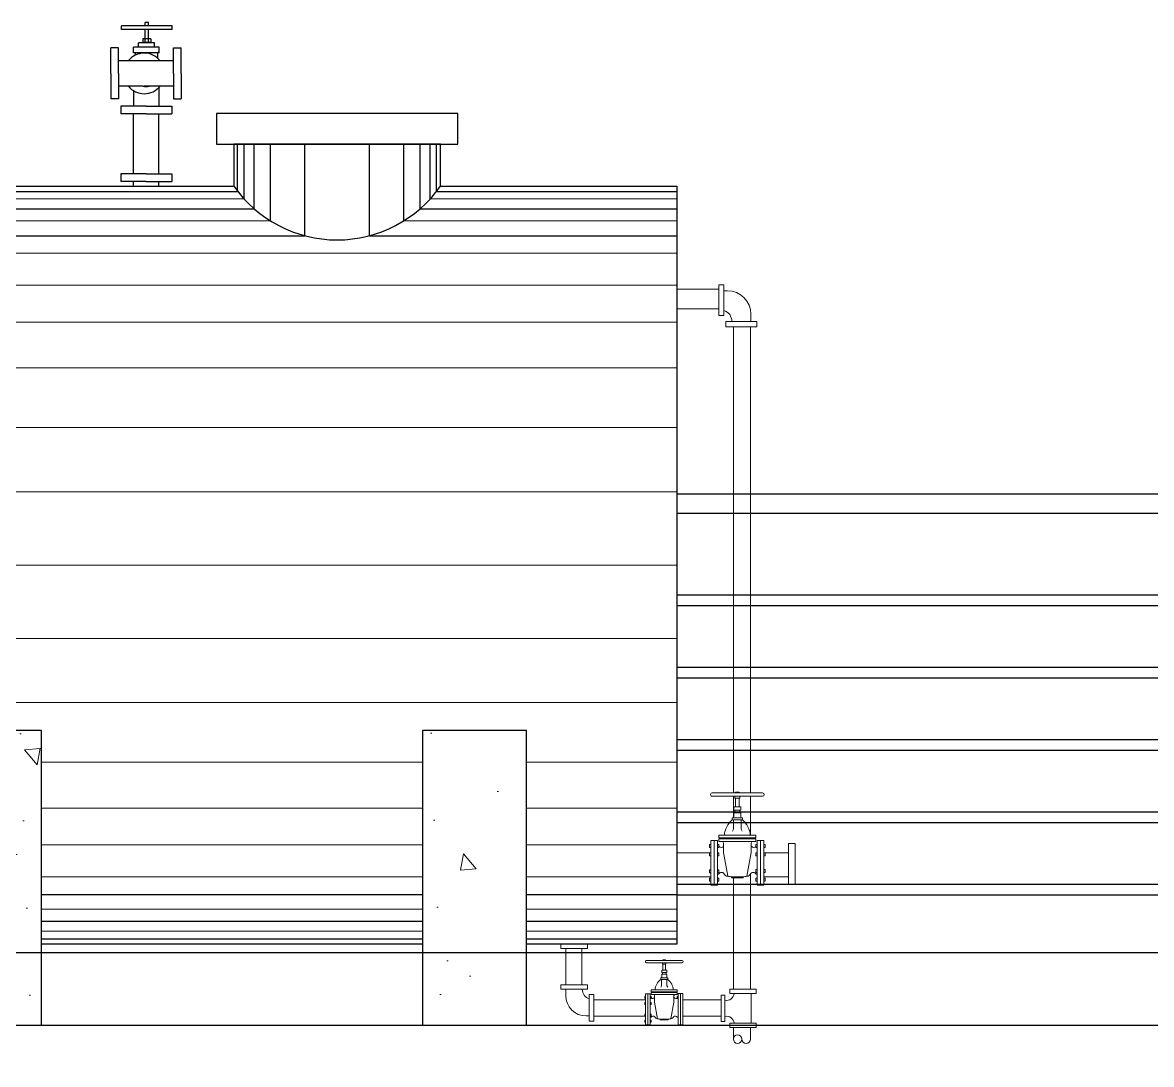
# Model space of a CAD drawing. Header units: millimetres. Extents: x 2148 to 2681, y 758 to 986.
# Drawn here: x 2440.599 to 2442.937, y 877.791 to 879.95 of the extents above; entities that cross this region are included whole.
import ezdxf

# ---------------------------------------------------------------- set-up
doc = ezdxf.new("R2010")
doc.units = ezdxf.units.MM
doc.layers.add('A-Stairs', color=1, linetype='Continuous')
doc.layers.add('ELAYOUT', color=4, linetype='Continuous')

msp = doc.modelspace()

# ---------------------------------------------------------------- hatches: boundary and pattern name
at = {"lineweight": 0}
h = msp.add_hatch(dxfattribs=at)
h.set_pattern_fill('AR-CONC', color=8, scale=0.054235, angle=180, style=0)
h.set_pattern_definition([(310, (2433.8744, 895.9157), (0.3890046, 0.0340335), [0.040676, -0.447437]), (5, (2433.8744, 895.9157), (-0.0752515, -0.40795), [0.032541, -0.35795]), (259.5486, (2433.90683, 895.91854), (0.3137534, -0.373916), [0.034569, -0.380263]), (313.8158, (2433.8744, 895.80723), (0.578816, 0.089769), [0.061014, -0.671156]), (263.3644, (2433.92265, 895.8147), (0.506912, -0.528311), [0.051854, -0.570394]), (8.8158, (2433.8744, 895.8072), (0.506912, -0.528311), [0.048811, -0.536924]), (339, (2433.92865, 895.83435), (0.3237313, 0.2183595), [0.040676, -0.447437]), (34, (2433.92865, 895.83435), (0.1319616, -0.393284), [0.032541, -0.35795]), (288.5486, (2433.95562, 895.85254), (0.455693, -0.174924), [0.034569, -0.380263]), (322.5, (2433.87441, 895.9157), (0.0065949, -0.1805443), [0, -0.353611, 0, -0.3633731, 0, -0.3593055]), (352.5, (2433.87441, 895.9157), (0.1426752, -0.2139084), [0, -0.207177, 0, -0.3454757, 0, -0.1369429]), (32.5, (2433.75347, 895.9157), (0.2895175, 0.0122326), [0, -0.135587, 0, -0.4230314, 0, -0.5613302]), (42.5, (2433.69923, 895.9157), (0.31629, -0.0542917), [0, -0.176263, 0, -0.2809363, 0, -0.3986258])])
h.paths.add_polyline_path([(2440.6372022, 877.7474821), (2440.4230426, 877.7474821), (2440.4230426, 878.5933452), (2440.6372022, 878.5933452)])
h = msp.add_hatch(dxfattribs=at)
h.set_pattern_fill('AR-CONC', color=8, scale=0.054235, style=0)
h.set_pattern_definition([(130, (2448.1901, 860.31532), (-0.3890046, -0.0340335), [0.040676, -0.447437]), (185, (2448.1901, 860.31532), (0.0752515, 0.40795), [0.032541, -0.35795]), (79.5486, (2448.15767, 860.3125), (-0.3137534, 0.373916), [0.034569, -0.380263]), (133.8158, (2448.1901, 860.4238), (-0.578816, -0.089769), [0.061014, -0.671156]), (83.3644, (2448.14185, 860.4163), (-0.506912, 0.528311), [0.051854, -0.570394]), (188.8158, (2448.1901, 860.4238), (-0.506912, 0.528311), [0.048811, -0.536924]), (159, (2448.13585, 860.39668), (-0.3237313, -0.2183595), [0.040676, -0.447437]), (214, (2448.13585, 860.39668), (-0.1319616, 0.393284), [0.032541, -0.35795]), (108.5486, (2448.10887, 860.37848), (-0.455693, 0.174924), [0.034569, -0.380263]), (142.5, (2448.19008, 860.31532), (-0.0065949, 0.1805443), [0, -0.353611, 0, -0.3633731, 0, -0.3593055]), (172.5, (2448.19008, 860.31532), (-0.1426752, 0.2139084), [0, -0.207177, 0, -0.3454757, 0, -0.1369429]), (212.5, (2448.31103, 860.31532), (-0.2895175, -0.0122326), [0, -0.135587, 0, -0.4230314, 0, -0.5613302]), (222.5, (2448.36526, 860.31532), (-0.31629, 0.0542917), [0, -0.176263, 0, -0.2809363, 0, -0.3986258])])
h.paths.add_polyline_path([(2441.4272946, 877.8724821), (2441.6414543, 877.8724821), (2441.6414543, 878.4835402), (2441.4272946, 878.4835402)])

# ---------------------------------------------------------------- linework, layer by layer
at = {"color": 8}
for p, q in [((2440.8032013, 879.9355772, 0.7407241), (2440.8032013, 879.9431188, 0.7407241)), ((2440.9087833, 879.9431188, 0.7407241), (2440.8032013, 879.9431188, 0.7407241)), ((2440.8597631, 879.9497695, 0.7407241), (2440.8522215, 879.9497695, 0.7407241)), ((2440.8522215, 879.9431188, 0.7407241), (2440.8522215, 879.9497695, 0.7407241)), ((2440.8597631, 879.9431188, 0.7407241), (2440.8597631, 879.9497695, 0.7407241)), ((2440.9087833, 879.9355772, 0.7407241), (2440.9087833, 879.9431188, 0.7407241)), ((2440.9087833, 879.9355772, 0.7407241), (2440.8032013, 879.9355772, 0.7407241)), ((2440.8522215, 879.9083948, 0.7407241), (2440.8522215, 879.9355772, 0.7407241)), ((2440.8597631, 879.9083948, 0.7407241), (2440.8597631, 879.9355772, 0.7407241)), ((2440.7975851, 879.8972043, -0.0000001), (2440.7817308, 879.8972024, -0.0000001)), ((2440.7817371, 879.8443577, -0.0000001), (2440.7817308, 879.8972024, -0.0000001)), ((2440.7975913, 879.8443577, -0.0000001), (2440.7975851, 879.8972043, -0.0000001)), ((2440.8286346, 879.8872488, -0.5562775), (2440.8286346, 879.8991088, -0.5562775)), ((2440.8818208, 879.8991088, -0.5562775), (2440.8286346, 879.8991088, -0.5562775)), ((2440.871594, 879.9075236, -0.5562775), (2440.8388615, 879.9075236, -0.5562775)), ((2440.8388615, 879.8991088, -0.5562775), (2440.8388615, 879.9075236, -0.5562775)), ((2440.8644781, 879.9159364, 0.7407241), (2440.8475064, 879.9159364, 0.7407241)), ((2440.8475064, 879.9159364, 0.7407241), (2440.8475064, 879.9083948, 0.7407241)), ((2440.8644781, 879.9083948, 0.7407241), (2440.8475064, 879.9083948, 0.7407241)), ((2440.8644781, 879.9159364, 0.7407241), (2440.8644781, 879.9083948, 0.7407241)), ((2440.871594, 879.8991088, -0.5562775), (2440.871594, 879.9075236, -0.5562775)), ((2440.8818208, 879.8872488, -0.5562775), (2440.8818208, 879.8991088, -0.5562775)), ((2440.9113796, 879.8443577, -0.0000001), (2440.9113859, 879.8972043, -0.0000001)), ((2440.9113859, 879.8972043, -0.0000001), (2440.9272401, 879.8972024, -0.0000001)), ((2440.9272339, 879.8443577, -0.0000001), (2440.9272401, 879.8972024, -0.0000001)), ((2440.8480829, 879.8872488, -0.5562775), (2440.8286346, 879.8872488, -0.5562775)), ((2440.8317743, 879.8872488, -0.1147459), (2440.8317743, 879.8819507, -0.1147459)), ((2440.8818208, 879.8872488, -0.5562775), (2440.8480829, 879.8872488, -0.5562775)), ((2440.8781197, 879.8872488, -0.1147459), (2440.8781197, 879.8760839, -0.1147459)), ((2440.9113827, 879.8706317, -0.0000001), (2440.7975882, 879.8706317, -0.0000001)), ((2440.7817371, 879.8443577, -0.0000001), (2440.7817308, 879.7915129, -0.0000001)), ((2440.7975913, 879.8443577, -0.0000001), (2440.7975851, 879.791511, -0.0000001)), ((2440.9113796, 879.8443577, -0.0000001), (2440.9113859, 879.791511, -0.0000001)), ((2440.9272339, 879.8443577, -0.0000001), (2440.9272401, 879.7915129, -0.0000001)), ((2440.8483565, 879.8180836, -0.0000001), (2440.7975882, 879.8180836, -0.0000001)), ((2440.8285306, 879.8085686, -0.1147459), (2440.8285306, 879.7764972, -0.1147459)), ((2440.9113828, 879.8178214, -0.1147459), (2440.8496106, 879.8178214, -0.1147459)), ((2440.8810788, 879.8154665, -0.1147459), (2440.8810788, 879.7764972, -0.1147459)), ((2440.7975851, 879.791511, -0.0000001), (2440.7817308, 879.7915129, -0.0000001)), ((2440.9113859, 879.791511, -0.0000001), (2440.9272401, 879.7915129, -0.0000001)), ((2440.8548047, 879.7765003, -0.1147459), (2440.8019581, 879.7764941, -0.1147459)), ((2440.8019581, 879.7764941, -0.1147459), (2440.80196, 879.7606398, -0.1147459)), ((2440.8548047, 879.7606461, -0.1147459), (2440.80196, 879.7606398, -0.1147459)), ((2440.8278963, 879.7606429, -0.0000001), (2440.8278963, 879.6362406, -0.0000001)), ((2440.8548047, 879.7765003, -0.1147459), (2440.9076513, 879.7764941, -0.1147459)), ((2440.8548047, 879.7606461, -0.1147459), (2440.9076494, 879.7606398, -0.1147459)), ((2440.8804445, 879.760643, -0.0000001), (2440.8804445, 879.6362408, -0.0000001)), ((2440.9076513, 879.7764941, -0.1147459), (2440.9076494, 879.7606398, -0.1147459)), ((2441.0440337, 879.600025, -0.0000001), (2441.0440337, 879.6975117, -0.0000001)), ((2441.0573247, 879.5843108, -0.0000001), (2441.0573247, 879.6975117, -0.0000001)), ((2441.0783868, 879.5637621, -0.0000001), (2441.0783868, 879.6975117, -0.0000001)), ((2441.1121153, 879.5388351, -0.0000001), (2441.1121153, 879.6975117, -0.0000001)), ((2441.1832184, 879.5081433, -0.0000001), (2441.1832184, 879.6975117, -0.0000001)), ((2441.3170415, 879.5081433, -0.0000001), (2441.3170415, 879.6975117, -0.0000001)), ((2441.3881446, 879.5388351, -0.0000001), (2441.3881446, 879.6975117, -0.0000001)), ((2441.4218731, 879.5637621, -0.0000001), (2441.4218731, 879.6975117, -0.0000001)), ((2441.4429351, 879.5843108, -0.0000001), (2441.4429351, 879.6975117, -0.0000001)), ((2441.4562261, 879.600025, -0.0000001), (2441.4562261, 879.6975117, -0.0000001)), ((2440.8548047, 879.6362438, -0.1147459), (2440.8019581, 879.6362375, -0.1147459)), ((2440.8019581, 879.6362375, -0.1147459), (2440.80196, 879.6203833, -0.1147459)), ((2440.8548047, 879.6203895, -0.1147459), (2440.80196, 879.6203833, -0.1147459)), ((2440.8278963, 879.6203863, -0.0000001), (2440.8278963, 879.6109291, -0.0000001)), ((2440.8548047, 879.6362438, -0.1147459), (2440.9076513, 879.6362375, -0.1147459)), ((2440.8548047, 879.6203895, -0.1147459), (2440.9076494, 879.6203833, -0.1147459)), ((2440.8804445, 879.6203865, -0.0000001), (2440.8804446, 879.6109291, -0.0000001)), ((2440.9076513, 879.6362375, -0.1147459), (2440.9076494, 879.6203833, -0.1147459)), ((2439.1408228, 879.600025, -0.0000001), (2441.0440337, 879.600025, -0.0000001)), ((2441.4562261, 879.600025, -0.0000001), (2441.9533228, 879.600025, -0.0000001)), ((2439.1408228, 879.5637621, -0.0000001), (2441.0783868, 879.5637621, -0.0000001)), ((2441.4218731, 879.5637621, -0.0000001), (2441.9533228, 879.5637621, -0.0000001)), ((2439.1408228, 879.5081433, -0.0000001), (2441.1832184, 879.5081433, -0.0000001)), ((2441.3170415, 879.5081433, -0.0000001), (2441.9533228, 879.5081433, -0.0000001)), ((2440.6372022, 878.1432106, -0.0000001), (2441.4272946, 878.1432106, -0.0000001)), ((2441.6414543, 878.1432106, -0.0000001), (2441.9533228, 878.1432106, -0.0000001)), ((2440.6372022, 878.0875918, -0.0000001), (2441.4272946, 878.0875918, -0.0000001)), ((2441.6414543, 878.0875918, -0.0000001), (2441.9533228, 878.0875918, -0.0000001)), ((2440.6372022, 878.051329, -0.0000001), (2441.4272946, 878.051329, -0.0000001)), ((2441.6414543, 878.051329, -0.0000001), (2441.9533228, 878.051329, -0.0000001))]:
    msp.add_line(p, q, dxfattribs=at)
at = {"color": 1}
for p, q in [((2441.4874931, 879.7612573, -0.0000001), (2441.0127668, 879.7612573, -0.0000001)), ((2439.1408228, 879.6109291, -0.0000001), (2441.0359703, 879.6109291, -0.0000001)), ((2441.4642896, 879.6109291, -0.0000001), (2441.9533228, 879.6109291, -0.0000001)), ((2441.9533228, 879.6109291, -0.0000001), (2441.9533228, 878.0404249, -0.0000001)), ((2441.4272946, 878.0404249, -0.0000001), (2440.6372022, 878.0404249, -0.0000001)), ((2441.9533228, 878.0404249, -0.0000001), (2441.6414543, 878.0404249, -0.0000001))]:
    msp.add_line(p, q, dxfattribs=at)
at = {"color": 8, "lineweight": 0}
for p, q in [((2439.1408228, 879.5843108, -0.0000001), (2441.0573247, 879.5843108, -0.0000001)), ((2441.4429351, 879.5843108, -0.0000001), (2441.9533228, 879.5843108, -0.0000001)), ((2439.1408228, 879.5388351, -0.0000001), (2441.1121153, 879.5388351, -0.0000001)), ((2441.3881446, 879.5388351, -0.0000001), (2441.9533228, 879.5388351, -0.0000001)), ((2439.1408228, 879.4718665, -0.0000001), (2441.9533228, 879.4718665, -0.0000001)), ((2439.1408228, 879.4053467, -0.0000001), (2441.9533228, 879.4053467, -0.0000001)), ((2442.0404236, 879.3425866, -0.0000001), (2442.0404236, 879.4062695, -0.0000001)), ((2442.0404236, 879.4062695, -0.0000001), (2442.0511043, 879.4062695, -0.0000001)), ((2442.0511043, 879.4062695, -0.0000001), (2442.0511043, 879.3425866, -0.0000001)), ((2441.9533228, 879.3972835, -0.0000001), (2442.0404236, 879.3972835, -0.0000001)), ((2442.0511043, 879.394089, -0.0000001), (2442.0582682, 879.394089, -0.0000001)), ((2442.0511043, 879.394089, -0.0000001), (2442.0582682, 879.394089, -0.0000001)), ((2441.9533228, 879.3567987, -0.0000001), (2442.0404236, 879.3567987, -0.0000001)), ((2442.0511043, 879.3425866, -0.0000001), (2442.0404236, 879.3425866, -0.0000001)), ((2442.1069638, 879.3453934, -0.0000001), (2442.1069638, 879.3300943, -0.0000001)), ((2439.1408228, 879.329324, -0.0000001), (2441.9533228, 879.329324, -0.0000001)), ((2442.0554613, 879.3300943, -0.0000001), (2442.1191443, 879.3300943, -0.0000001)), ((2442.0554613, 879.3194136, -0.0000001), (2442.0554613, 879.3300943, -0.0000001)), ((2442.0554613, 879.3194136, -0.0000001), (2442.1191443, 879.3194136, -0.0000001)), ((2442.0676419, 879.3300943, -0.0000001), (2442.0676419, 879.3304194, -0.0000001)), ((2442.070715, 878.3535001, -0.0000001), (2442.070715, 879.3194136, -0.0000001)), ((2442.1061246, 878.3535001, -0.0000001), (2442.1061246, 879.3194136, -0.0000001)), ((2442.1191443, 879.3300943, -0.0000001), (2442.1191443, 879.3194136, -0.0000001)), ((2439.1408228, 879.2342952, -0.0000001), (2441.9533228, 879.2342952, -0.0000001)), ((2439.1408228, 879.1107598, -0.0000001), (2441.9533228, 879.1107598, -0.0000001)), ((2439.1408228, 878.9777214, -0.0000001), (2441.9533228, 878.9777214, -0.0000001)), ((2439.1408228, 878.825677, -0.0000001), (2441.9533228, 878.825677, -0.0000001)), ((2439.1408228, 878.6736326, -0.0000001), (2441.9533228, 878.6736326, -0.0000001)), ((2439.1408228, 878.5405942, -0.0000001), (2441.9533228, 878.5405942, -0.0000001)), ((2440.6372022, 878.4170587, -0.0000001), (2441.4272946, 878.4170587, -0.0000001)), ((2441.6414543, 878.4170587, -0.0000001), (2441.9533228, 878.4170587, -0.0000001)), ((2442.1311204, 878.3535001, -0.0000001), (2442.0268102, 878.3535001, -0.0000001)), ((2442.0826741, 878.3553545, -0.0000001), (2442.0752564, 878.3553545, -0.0000001)), ((2442.0752564, 878.3553545, -0.0000001), (2442.0752564, 878.3535001, -0.0000001)), ((2442.0826741, 878.3553545, -0.0000001), (2442.0826741, 878.3535001, -0.0000001)), ((2442.1311204, 878.3465461, -0.0000001), (2442.0268101, 878.3465461, -0.0000001)), ((2442.070715, 878.3021031, -0.0000001), (2442.070715, 878.3465461, -0.0000001)), ((2442.0737813, 878.3465461, -0.0000001), (2442.0737813, 878.3428373, -0.0000001)), ((2442.0841492, 878.3428373, -0.0000001), (2442.0737813, 878.3428373, -0.0000001)), ((2442.0752564, 878.3428373, -0.0000001), (2442.0752564, 878.3245695, -0.0000001)), ((2442.0826741, 878.3428373, -0.0000001), (2442.0826741, 878.3245695, -0.0000001)), ((2442.0841492, 878.3465461, -0.0000001), (2442.0841492, 878.3428373, -0.0000001)), ((2442.1061246, 878.2661438, -0.0000001), (2442.1061246, 878.3465461, -0.0000001)), ((2440.6372022, 878.32203, -0.0000001), (2441.4272946, 878.32203, -0.0000001)), ((2441.6414543, 878.32203, -0.0000001), (2441.9533228, 878.32203, -0.0000001)), ((2442.0864816, 878.3245695, -0.0000001), (2442.071449, 878.3245695, -0.0000001)), ((2442.071449, 878.3245695, -0.0000001), (2442.071449, 878.3176155, -0.0000001)), ((2442.0864816, 878.3176155, -0.0000001), (2442.071449, 878.3176155, -0.0000001)), ((2442.071449, 878.3107854, -0.0000001), (2442.071449, 878.3039575, -0.0000001)), ((2442.0733034, 878.3126398, -0.0000001), (2442.0789653, 878.3126398, -0.0000001)), ((2442.0734991, 878.3176155, -0.0000001), (2442.0734991, 878.3126398, -0.0000001)), ((2442.0846272, 878.3126398, -0.0000001), (2442.0789653, 878.3126398, -0.0000001)), ((2442.0844314, 878.3176155, -0.0000001), (2442.0844314, 878.3126398, -0.0000001)), ((2442.0864816, 878.3245695, -0.0000001), (2442.0864816, 878.3176155, -0.0000001)), ((2442.0864816, 878.3107854, -0.0000001), (2442.0864816, 878.3039575, -0.0000001)), ((2442.0685022, 878.3021031, -0.0000001), (2442.0789653, 878.3021031, -0.0000001)), ((2442.0685022, 878.3021031, -0.0000001), (2442.0685022, 878.2974671, -0.0000001)), ((2442.0685022, 878.2974671, -0.0000001), (2442.0789653, 878.2974671, -0.0000001)), ((2442.0711576, 878.2974671, -0.0000001), (2442.0711576, 878.2785466, -0.0000001)), ((2442.0894283, 878.3021031, -0.0000001), (2442.0789653, 878.3021031, -0.0000001)), ((2442.0894283, 878.2974671, -0.0000001), (2442.0789653, 878.2974671, -0.0000001)), ((2442.0867729, 878.2974671, -0.0000001), (2442.0867729, 878.2785466, -0.0000001)), ((2442.0894283, 878.3021031, -0.0000001), (2442.0894283, 878.2974671, -0.0000001)), ((2442.0404864, 878.2605806, -0.0000001), (2442.0404864, 878.2661438, -0.0000001)), ((2442.1174441, 878.2661438, -0.0000001), (2442.0404864, 878.2661438, -0.0000001)), ((2442.1174441, 878.2605806, -0.0000001), (2442.0404864, 878.2605806, -0.0000001)), ((2442.0404864, 878.2530689, -0.0000001), (2442.0404864, 878.2586321, -0.0000001)), ((2442.1174441, 878.2586321, -0.0000001), (2442.0404864, 878.2586321, -0.0000001)), ((2442.0452224, 878.2586321, -0.0000001), (2442.0452224, 878.2605806, -0.0000001)), ((2442.0711576, 878.2785466, -0.0000001), (2442.0686871, 878.2744906, -0.0000001)), ((2442.0867729, 878.2785466, -0.0000001), (2442.0892434, 878.2744906, -0.0000001)), ((2442.1127081, 878.2586321, -0.0000001), (2442.1127081, 878.2605806, -0.0000001)), ((2442.1174441, 878.2605806, -0.0000001), (2442.1174441, 878.2661438, -0.0000001)), ((2442.1174441, 878.2530689, -0.0000001), (2442.1174441, 878.2586321, -0.0000001)), ((2440.6372022, 878.2460072, -0.0000001), (2441.4272946, 878.2460072, -0.0000001)), ((2441.6414543, 878.2460072, -0.0000001), (2441.9533228, 878.2460072, -0.0000001)), ((2442.0211856, 878.2403771, -0.0000001), (2442.0211869, 878.2465542, -0.0000001)), ((2442.0211856, 878.2403771, -0.0000001), (2442.0211869, 878.2465542, -0.0000001)), ((2442.0211856, 878.2403771, -0.0000001), (2442.0211869, 878.2465542, -0.0000001)), ((2442.0239292, 878.2403765, -0.0000001), (2442.0211856, 878.2403771, -0.0000001)), ((2442.0239292, 878.2403765, -0.0000001), (2442.0211856, 878.2403771, -0.0000001)), ((2442.0239292, 878.2403765, -0.0000001), (2442.0211856, 878.2403771, -0.0000001)), ((2442.0239304, 878.2465536, -0.0000001), (2442.0211869, 878.2465542, -0.0000001)), ((2442.0239304, 878.2465536, -0.0000001), (2442.0211869, 878.2465542, -0.0000001)), ((2442.0239304, 878.2465536, -0.0000001), (2442.0211869, 878.2465542, -0.0000001)), ((2442.0239297, 878.2550556, -0.0000001), (2442.0378377, 878.2550556, -0.0000001)), ((2442.0239297, 878.2550556, -0.0000001), (2442.0239297, 878.1623354, -0.0000001)), ((2442.0308837, 878.2550556, -0.0000001), (2442.0308837, 878.1623354, -0.0000001)), ((2442.037837, 878.2465536, -0.0000001), (2442.0405806, 878.2465542, -0.0000001)), ((2442.037837, 878.2465536, -0.0000001), (2442.0405806, 878.2465542, -0.0000001)), ((2442.037837, 878.2465536, -0.0000001), (2442.0405806, 878.2465542, -0.0000001)), ((2442.0378377, 878.2550556, -0.0000001), (2442.0378377, 878.1623354, -0.0000001)), ((2442.0378377, 878.2434656, -0.0000001), (2442.0378377, 878.1739255, -0.0000001)), ((2442.0378383, 878.2403765, -0.0000001), (2442.0405818, 878.2403771, -0.0000001)), ((2442.0378383, 878.2403765, -0.0000001), (2442.0405818, 878.2403771, -0.0000001)), ((2442.0378383, 878.2403765, -0.0000001), (2442.0405818, 878.2403771, -0.0000001)), ((2442.1174441, 878.2530689, -0.0000001), (2442.0404864, 878.2530689, -0.0000001)), ((2442.0405818, 878.2403771, -0.0000001), (2442.0405806, 878.2465542, -0.0000001)), ((2442.0405818, 878.2403771, -0.0000001), (2442.0405806, 878.2465542, -0.0000001)), ((2442.0405818, 878.2403771, -0.0000001), (2442.0405806, 878.2465542, -0.0000001)), ((2442.0500194, 878.2493601, -0.0000001), (2442.0500194, 878.2297798, -0.0000001)), ((2442.1079111, 878.2493601, -0.0000001), (2442.1079111, 878.2297798, -0.0000001)), ((2442.1173395, 878.2405662, -0.0000001), (2442.1173407, 878.2467467, -0.0000001)), ((2442.1173395, 878.2405662, -0.0000001), (2442.1173407, 878.2467467, -0.0000001)), ((2442.1173395, 878.2405662, -0.0000001), (2442.1173407, 878.2467467, -0.0000001)), ((2442.1200845, 878.2405656, -0.0000001), (2442.1173395, 878.2405662, -0.0000001)), ((2442.1200845, 878.2405656, -0.0000001), (2442.1173395, 878.2405662, -0.0000001)), ((2442.1200845, 878.2405656, -0.0000001), (2442.1173395, 878.2405662, -0.0000001)), ((2442.1200858, 878.2467461, -0.0000001), (2442.1173407, 878.2467467, -0.0000001)), ((2442.1200858, 878.2467461, -0.0000001), (2442.1173407, 878.2467467, -0.0000001)), ((2442.1200858, 878.2467461, -0.0000001), (2442.1173407, 878.2467467, -0.0000001)), ((2442.1340008, 878.2552529, -0.0000001), (2442.1200851, 878.2552529, -0.0000001)), ((2442.1200851, 878.1624812, -0.0000001), (2442.1200851, 878.2552529, -0.0000001)), ((2442.1270429, 878.1624812, -0.0000001), (2442.1270429, 878.2552529, -0.0000001)), ((2442.1340001, 878.2467461, -0.0000001), (2442.1367452, 878.2467467, -0.0000001)), ((2442.1340001, 878.2467461, -0.0000001), (2442.1367452, 878.2467467, -0.0000001)), ((2442.1340001, 878.2467461, -0.0000001), (2442.1367452, 878.2467467, -0.0000001)), ((2442.1340008, 878.1624812, -0.0000001), (2442.1340008, 878.2552529, -0.0000001)), ((2442.1340014, 878.2405656, -0.0000001), (2442.1367464, 878.2405662, -0.0000001)), ((2442.1340014, 878.2405656, -0.0000001), (2442.1367464, 878.2405662, -0.0000001)), ((2442.1340014, 878.2405656, -0.0000001), (2442.1367464, 878.2405662, -0.0000001)), ((2442.1367464, 878.2405662, -0.0000001), (2442.1367452, 878.2467467, -0.0000001)), ((2442.1367464, 878.2405662, -0.0000001), (2442.1367452, 878.2467467, -0.0000001)), ((2442.1367464, 878.2405662, -0.0000001), (2442.1367452, 878.2467467, -0.0000001)), ((2442.1845898, 878.1648142, -0.0000001), (2442.1845898, 878.2490894, -0.0000001)), ((2442.1845898, 878.2490894, -0.0000001), (2442.1987241, 878.2490894, -0.0000001)), ((2442.1987241, 878.2490894, -0.0000001), (2442.1987241, 878.1648142, -0.0000001)), ((2441.9533228, 878.2291359, -0.0000001), (2442.0239297, 878.2291359, -0.0000001)), ((2442.0211856, 878.222992, -0.0000001), (2442.0211869, 878.2291691, -0.0000001)), ((2442.0211856, 878.222992, -0.0000001), (2442.0211869, 878.2291691, -0.0000001)), ((2442.0211856, 878.222992, -0.0000001), (2442.0211869, 878.2291691, -0.0000001)), ((2442.0239292, 878.2229915, -0.0000001), (2442.0211856, 878.222992, -0.0000001)), ((2442.0239292, 878.2229915, -0.0000001), (2442.0211856, 878.222992, -0.0000001)), ((2442.0239292, 878.2229915, -0.0000001), (2442.0211856, 878.222992, -0.0000001)), ((2442.0239304, 878.2291686, -0.0000001), (2442.0211869, 878.2291691, -0.0000001)), ((2442.0239304, 878.2291686, -0.0000001), (2442.0211869, 878.2291691, -0.0000001)), ((2442.0239304, 878.2291686, -0.0000001), (2442.0211869, 878.2291691, -0.0000001)), ((2442.037837, 878.2291686, -0.0000001), (2442.0405806, 878.2291691, -0.0000001)), ((2442.037837, 878.2291686, -0.0000001), (2442.0405806, 878.2291691, -0.0000001)), ((2442.037837, 878.2291686, -0.0000001), (2442.0405806, 878.2291691, -0.0000001)), ((2442.0378383, 878.2229915, -0.0000001), (2442.0405818, 878.222992, -0.0000001)), ((2442.0378383, 878.2229915, -0.0000001), (2442.0405818, 878.222992, -0.0000001)), ((2442.0378383, 878.2229915, -0.0000001), (2442.0405818, 878.222992, -0.0000001)), ((2442.0405818, 878.222992, -0.0000001), (2442.0405806, 878.2291691, -0.0000001)), ((2442.0405818, 878.222992, -0.0000001), (2442.0405806, 878.2291691, -0.0000001)), ((2442.0405818, 878.222992, -0.0000001), (2442.0405806, 878.2291691, -0.0000001)), ((2442.0500194, 878.2297798, -0.0000001), (2442.0593449, 878.1807721, -0.0000001)), ((2442.1079111, 878.2297798, -0.0000001), (2442.0985856, 878.1807721, -0.0000001)), ((2442.1200845, 878.2293526, -0.0000001), (2442.1173395, 878.229352, -0.0000001)), ((2442.1200845, 878.2293526, -0.0000001), (2442.1173395, 878.229352, -0.0000001)), ((2442.1200845, 878.2293526, -0.0000001), (2442.1173395, 878.229352, -0.0000001)), ((2442.1173395, 878.229352, -0.0000001), (2442.1173407, 878.2231715, -0.0000001)), ((2442.1173395, 878.229352, -0.0000001), (2442.1173407, 878.2231715, -0.0000001)), ((2442.1173395, 878.229352, -0.0000001), (2442.1173407, 878.2231715, -0.0000001)), ((2442.1200858, 878.223172, -0.0000001), (2442.1173407, 878.2231715, -0.0000001)), ((2442.1200858, 878.223172, -0.0000001), (2442.1173407, 878.2231715, -0.0000001)), ((2442.1200858, 878.223172, -0.0000001), (2442.1173407, 878.2231715, -0.0000001)), ((2442.1340001, 878.223172, -0.0000001), (2442.1367452, 878.2231715, -0.0000001)), ((2442.1340001, 878.223172, -0.0000001), (2442.1367452, 878.2231715, -0.0000001)), ((2442.1340001, 878.223172, -0.0000001), (2442.1367452, 878.2231715, -0.0000001)), ((2442.1340008, 878.2291359, -0.0000001), (2442.1845898, 878.2291359, -0.0000001)), ((2442.1340014, 878.2293526, -0.0000001), (2442.1367464, 878.229352, -0.0000001)), ((2442.1340014, 878.2293526, -0.0000001), (2442.1367464, 878.229352, -0.0000001)), ((2442.1340014, 878.2293526, -0.0000001), (2442.1367464, 878.229352, -0.0000001)), ((2442.1367464, 878.229352, -0.0000001), (2442.1367452, 878.2231715, -0.0000001)), ((2442.1367464, 878.229352, -0.0000001), (2442.1367452, 878.2231715, -0.0000001)), ((2442.1367464, 878.229352, -0.0000001), (2442.1367452, 878.2231715, -0.0000001)), ((2442.0211856, 878.1882219, -0.0000001), (2442.0211869, 878.1943991, -0.0000001)), ((2442.0211856, 878.1882219, -0.0000001), (2442.0211869, 878.1943991, -0.0000001)), ((2442.0211856, 878.1882219, -0.0000001), (2442.0211869, 878.1943991, -0.0000001)), ((2442.0239292, 878.1882214, -0.0000001), (2442.0211856, 878.1882219, -0.0000001)), ((2442.0239292, 878.1882214, -0.0000001), (2442.0211856, 878.1882219, -0.0000001)), ((2442.0239292, 878.1882214, -0.0000001), (2442.0211856, 878.1882219, -0.0000001)), ((2442.0239304, 878.1943985, -0.0000001), (2442.0211869, 878.1943991, -0.0000001)), ((2442.0239304, 878.1943985, -0.0000001), (2442.0211869, 878.1943991, -0.0000001)), ((2442.0239304, 878.1943985, -0.0000001), (2442.0211869, 878.1943991, -0.0000001)), ((2442.037837, 878.1943985, -0.0000001), (2442.0405806, 878.1943991, -0.0000001)), ((2442.037837, 878.1943985, -0.0000001), (2442.0405806, 878.1943991, -0.0000001)), ((2442.037837, 878.1943985, -0.0000001), (2442.0405806, 878.1943991, -0.0000001)), ((2442.0378383, 878.1882214, -0.0000001), (2442.0405818, 878.1882219, -0.0000001)), ((2442.0378383, 878.1882214, -0.0000001), (2442.0405818, 878.1882219, -0.0000001)), ((2442.0378383, 878.1882214, -0.0000001), (2442.0405818, 878.1882219, -0.0000001)), ((2442.0405818, 878.1882219, -0.0000001), (2442.0405806, 878.1943991, -0.0000001)), ((2442.0405818, 878.1882219, -0.0000001), (2442.0405806, 878.1943991, -0.0000001)), ((2442.0405818, 878.1882219, -0.0000001), (2442.0405806, 878.1943991, -0.0000001)), ((2442.1200845, 878.1945632, -0.0000001), (2442.1173395, 878.1945626, -0.0000001)), ((2442.1200845, 878.1945632, -0.0000001), (2442.1173395, 878.1945626, -0.0000001)), ((2442.1200845, 878.1945632, -0.0000001), (2442.1173395, 878.1945626, -0.0000001)), ((2442.1173395, 878.1945626, -0.0000001), (2442.1173407, 878.1883821, -0.0000001)), ((2442.1173395, 878.1945626, -0.0000001), (2442.1173407, 878.1883821, -0.0000001)), ((2442.1173395, 878.1945626, -0.0000001), (2442.1173407, 878.1883821, -0.0000001)), ((2442.1200858, 878.1883827, -0.0000001), (2442.1173407, 878.1883821, -0.0000001)), ((2442.1200858, 878.1883827, -0.0000001), (2442.1173407, 878.1883821, -0.0000001)), ((2442.1200858, 878.1883827, -0.0000001), (2442.1173407, 878.1883821, -0.0000001)), ((2442.1340001, 878.1883827, -0.0000001), (2442.1367452, 878.1883821, -0.0000001)), ((2442.1340001, 878.1883827, -0.0000001), (2442.1367452, 878.1883821, -0.0000001)), ((2442.1340001, 878.1883827, -0.0000001), (2442.1367452, 878.1883821, -0.0000001)), ((2442.1340014, 878.1945632, -0.0000001), (2442.1367464, 878.1945626, -0.0000001)), ((2442.1340014, 878.1945632, -0.0000001), (2442.1367464, 878.1945626, -0.0000001)), ((2442.1340014, 878.1945632, -0.0000001), (2442.1367464, 878.1945626, -0.0000001)), ((2442.1367464, 878.1945626, -0.0000001), (2442.1367452, 878.1883821, -0.0000001)), ((2442.1367464, 878.1945626, -0.0000001), (2442.1367452, 878.1883821, -0.0000001)), ((2442.1367464, 878.1945626, -0.0000001), (2442.1367452, 878.1883821, -0.0000001)), ((2440.6372022, 878.1794875, -0.0000001), (2441.4272946, 878.1794875, -0.0000001)), ((2441.6414543, 878.1794875, -0.0000001), (2441.9533228, 878.1794875, -0.0000001)), ((2441.9533228, 878.1796967, -0.0000001), (2442.0239297, 878.1796967, -0.0000001)), ((2442.0239292, 878.1770146, -0.0000001), (2442.0211856, 878.177014, -0.0000001)), ((2442.0239292, 878.1770146, -0.0000001), (2442.0211856, 878.177014, -0.0000001)), ((2442.0239292, 878.1770146, -0.0000001), (2442.0211856, 878.177014, -0.0000001)), ((2442.0211856, 878.177014, -0.0000001), (2442.0211869, 878.1708369, -0.0000001)), ((2442.0211856, 878.177014, -0.0000001), (2442.0211869, 878.1708369, -0.0000001)), ((2442.0211856, 878.177014, -0.0000001), (2442.0211869, 878.1708369, -0.0000001)), ((2442.0239304, 878.1708375, -0.0000001), (2442.0211869, 878.1708369, -0.0000001)), ((2442.0239304, 878.1708375, -0.0000001), (2442.0211869, 878.1708369, -0.0000001)), ((2442.0239304, 878.1708375, -0.0000001), (2442.0211869, 878.1708369, -0.0000001)), ((2442.037837, 878.1708375, -0.0000001), (2442.0405806, 878.1708369, -0.0000001)), ((2442.037837, 878.1708375, -0.0000001), (2442.0405806, 878.1708369, -0.0000001)), ((2442.037837, 878.1708375, -0.0000001), (2442.0405806, 878.1708369, -0.0000001)), ((2442.0404864, 878.1855155, -0.0000001), (2442.0378377, 878.1855155, -0.0000001)), ((2442.0378383, 878.1770146, -0.0000001), (2442.0405818, 878.177014, -0.0000001)), ((2442.0378383, 878.1770146, -0.0000001), (2442.0405818, 878.177014, -0.0000001)), ((2442.0378383, 878.1770146, -0.0000001), (2442.0405818, 878.177014, -0.0000001)), ((2442.0405818, 878.177014, -0.0000001), (2442.0405806, 878.1708369, -0.0000001)), ((2442.0405818, 878.177014, -0.0000001), (2442.0405806, 878.1708369, -0.0000001)), ((2442.0405818, 878.177014, -0.0000001), (2442.0405806, 878.1708369, -0.0000001)), ((2442.066786, 878.1773835, -0.0000001), (2442.066786, 878.1798627, -0.0000001)), ((2442.066786, 878.1773835, -0.0000001), (2442.0911445, 878.1773835, -0.0000001)), ((2442.070715, 877.9470347, -0.0000001), (2442.070715, 878.1796387, -0.0000001)), ((2442.0911445, 878.1773835, -0.0000001), (2442.0911445, 878.1798627, -0.0000001)), ((2442.1061246, 877.9470347, -0.0000001), (2442.1061246, 878.1852551, -0.0000001)), ((2442.1200845, 878.1771685, -0.0000001), (2442.1173395, 878.177168, -0.0000001)), ((2442.1200845, 878.1771685, -0.0000001), (2442.1173395, 878.177168, -0.0000001)), ((2442.1200845, 878.1771685, -0.0000001), (2442.1173395, 878.177168, -0.0000001)), ((2442.1173395, 878.177168, -0.0000001), (2442.1173407, 878.1709874, -0.0000001)), ((2442.1173395, 878.177168, -0.0000001), (2442.1173407, 878.1709874, -0.0000001)), ((2442.1173395, 878.177168, -0.0000001), (2442.1173407, 878.1709874, -0.0000001)), ((2442.1200858, 878.170988, -0.0000001), (2442.1173407, 878.1709874, -0.0000001)), ((2442.1200858, 878.170988, -0.0000001), (2442.1173407, 878.1709874, -0.0000001)), ((2442.1200858, 878.170988, -0.0000001), (2442.1173407, 878.1709874, -0.0000001)), ((2442.1173854, 878.1857567, -0.0000001), (2442.1200851, 878.1857567, -0.0000001)), ((2442.1174441, 878.1855155, -0.0000001), (2442.1200851, 878.1855155, -0.0000001)), ((2442.1340001, 878.170988, -0.0000001), (2442.1367452, 878.1709874, -0.0000001)), ((2442.1340001, 878.170988, -0.0000001), (2442.1367452, 878.1709874, -0.0000001)), ((2442.1340001, 878.170988, -0.0000001), (2442.1367452, 878.1709874, -0.0000001)), ((2442.1340008, 878.1796967, -0.0000001), (2442.1845898, 878.1796967, -0.0000001)), ((2442.1340014, 878.1771685, -0.0000001), (2442.1367464, 878.177168, -0.0000001)), ((2442.1340014, 878.1771685, -0.0000001), (2442.1367464, 878.177168, -0.0000001)), ((2442.1340014, 878.1771685, -0.0000001), (2442.1367464, 878.177168, -0.0000001)), ((2442.1367464, 878.177168, -0.0000001), (2442.1367452, 878.1709874, -0.0000001)), ((2442.1367464, 878.177168, -0.0000001), (2442.1367452, 878.1709874, -0.0000001)), ((2442.1367464, 878.177168, -0.0000001), (2442.1367452, 878.1709874, -0.0000001)), ((2442.1987241, 878.1648142, -0.0000001), (2442.1845898, 878.1648142, -0.0000001)), ((2442.0239297, 878.1623354, -0.0000001), (2442.0378377, 878.1623354, -0.0000001)), ((2442.1340008, 878.1624812, -0.0000001), (2442.1200851, 878.1624812, -0.0000001)), ((2440.6372022, 878.1125189, -0.0000001), (2441.4272946, 878.1125189, -0.0000001)), ((2441.6414543, 878.1125189, -0.0000001), (2441.9533228, 878.1125189, -0.0000001)), ((2440.6372022, 878.0670431, -0.0000001), (2441.4272946, 878.0670431, -0.0000001)), ((2441.6414543, 878.0670431, -0.0000001), (2441.9533228, 878.0670431, -0.0000001)), ((2441.7131713, 878.0311573, -0.0000001), (2441.7131713, 878.0404249, -0.0000001)), ((2441.768429, 878.0404249, -0.0000001), (2441.7131713, 878.0404249, -0.0000001)), ((2441.768429, 878.0311573, -0.0000001), (2441.7131713, 878.0311573, -0.0000001)), ((2441.7235036, 877.9561709, -0.0000001), (2441.7235036, 878.0311573, -0.0000001)), ((2441.7567487, 877.9561709, -0.0000001), (2441.7567487, 878.0311573, -0.0000001)), ((2441.768429, 878.0404249, -0.0000001), (2441.768429, 878.0311573, -0.0000001)), ((2441.964018, 878.001634, -0.0000001), (2441.8910008, 878.001634, -0.0000001)), ((2441.964018, 878.0065019, -0.0000001), (2441.8910009, 878.0065019, -0.0000001)), ((2441.9238806, 878.001634, -0.0000001), (2441.9238806, 877.9990379, -0.0000001)), ((2441.9301056, 878.0077999, -0.0000001), (2441.9249132, 878.0077999, -0.0000001)), ((2441.9249132, 878.0077999, -0.0000001), (2441.9249132, 878.0065019, -0.0000001)), ((2441.9301056, 878.0077999, -0.0000001), (2441.9301056, 878.0065019, -0.0000001)), ((2441.9311382, 878.001634, -0.0000001), (2441.9311382, 877.9990379, -0.0000001)), ((2441.9327708, 877.9862504, -0.0000001), (2441.922248, 877.9862504, -0.0000001)), ((2441.922248, 877.9862504, -0.0000001), (2441.922248, 877.9813826, -0.0000001)), ((2441.9327708, 877.9813826, -0.0000001), (2441.922248, 877.9813826, -0.0000001)), ((2441.9235461, 877.9778996, -0.0000001), (2441.9275094, 877.9778996, -0.0000001)), ((2441.9236831, 877.9813826, -0.0000001), (2441.9236831, 877.9778996, -0.0000001)), ((2441.9311382, 877.9990379, -0.0000001), (2441.9238806, 877.9990379, -0.0000001)), ((2441.9249132, 877.9990379, -0.0000001), (2441.9249132, 877.9862504, -0.0000001)), ((2441.9314727, 877.9778996, -0.0000001), (2441.9275094, 877.9778996, -0.0000001)), ((2441.9301056, 877.9990379, -0.0000001), (2441.9301056, 877.9862504, -0.0000001)), ((2441.9313357, 877.9813826, -0.0000001), (2441.9313357, 877.9778996, -0.0000001)), ((2441.9327708, 877.9862504, -0.0000001), (2441.9327708, 877.9813826, -0.0000001)), ((2441.7131713, 877.9469033, -0.1147459), (2441.7131713, 877.9561709, -0.1147459)), ((2441.768429, 877.9561709, -0.1147459), (2441.7131713, 877.9561709, -0.1147459)), ((2441.768429, 877.9561709, -0.1147459), (2441.768429, 877.9469033, -0.1147459)), ((2441.9201853, 877.9705239, -0.0000001), (2441.9275094, 877.9705239, -0.0000001)), ((2441.9201853, 877.9705239, -0.0000001), (2441.9201853, 877.9672787, -0.0000001)), ((2441.9201853, 877.9672787, -0.0000001), (2441.9275094, 877.9672787, -0.0000001)), ((2441.922044, 877.9672787, -0.0000001), (2441.922044, 877.9540344, -0.0000001)), ((2441.922248, 877.9766016, -0.0000001), (2441.922248, 877.971822, -0.0000001)), ((2441.9348335, 877.9705239, -0.0000001), (2441.9275094, 877.9705239, -0.0000001)), ((2441.9348335, 877.9672787, -0.0000001), (2441.9275094, 877.9672787, -0.0000001)), ((2441.9327708, 877.9766016, -0.0000001), (2441.9327708, 877.971822, -0.0000001)), ((2441.9329748, 877.9672787, -0.0000001), (2441.9329748, 877.9540344, -0.0000001)), ((2441.9348335, 877.9705239, -0.0000001), (2441.9348335, 877.9672787, -0.0000001)), ((2441.768429, 877.9469033, -0.1147459), (2441.7131713, 877.9469033, -0.1147459)), ((2441.7237404, 877.9336283, -0.1147459), (2441.7237404, 877.9469033, -0.1147459)), ((2441.7578599, 877.9469033, -0.1147459), (2441.7578599, 877.9466213, -0.1147459)), ((2441.7722096, 877.8808061, -0.1147459), (2441.7722096, 877.9360638, -0.1147459)), ((2441.7722096, 877.9360638, -0.1147459), (2441.7814772, 877.9360638, -0.1147459)), ((2441.7814772, 877.9360638, -0.1147459), (2441.7814772, 877.8808061, -0.1147459)), ((2441.8870637, 877.9273157, -0.0000001), (2441.8870645, 877.9316397, -0.0000001)), ((2441.8870637, 877.9273157, -0.0000001), (2441.8870645, 877.9316397, -0.0000001)), ((2441.8870637, 877.9273157, -0.0000001), (2441.8870645, 877.9316397, -0.0000001)), ((2441.888985, 877.9316393, -0.0000001), (2441.8870645, 877.9316397, -0.0000001)), ((2441.888985, 877.9316393, -0.0000001), (2441.8870645, 877.9316397, -0.0000001)), ((2441.888985, 877.9316393, -0.0000001), (2441.8870645, 877.9316397, -0.0000001)), ((2441.8889845, 877.9375907, -0.0000001), (2441.8987201, 877.9375907, -0.0000001)), ((2441.8889845, 877.9375907, -0.0000001), (2441.8889845, 877.8726866, -0.0000001)), ((2441.8938523, 877.9375907, -0.0000001), (2441.8938523, 877.8726866, -0.0000001)), ((2441.8987196, 877.9316393, -0.0000001), (2441.9006401, 877.9316397, -0.0000001)), ((2441.8987196, 877.9316393, -0.0000001), (2441.9006401, 877.9316397, -0.0000001)), ((2441.8987196, 877.9316393, -0.0000001), (2441.9006401, 877.9316397, -0.0000001)), ((2441.8987201, 877.9375907, -0.0000001), (2441.8987201, 877.8726866, -0.0000001)), ((2441.9005742, 877.9414582, -0.0000001), (2441.9005742, 877.9453525, -0.0000001)), ((2441.9544446, 877.9453525, -0.0000001), (2441.9005742, 877.9453525, -0.0000001)), ((2441.9544446, 877.9414582, -0.0000001), (2441.9005742, 877.9414582, -0.0000001)), ((2441.9005742, 877.9362, -0.0000001), (2441.9005742, 877.9400943, -0.0000001)), ((2441.9544446, 877.9400943, -0.0000001), (2441.9005742, 877.9400943, -0.0000001)), ((2441.9544446, 877.9362, -0.0000001), (2441.9005742, 877.9362, -0.0000001)), ((2441.900641, 877.9273157, -0.0000001), (2441.9006401, 877.9316397, -0.0000001)), ((2441.900641, 877.9273157, -0.0000001), (2441.9006401, 877.9316397, -0.0000001)), ((2441.900641, 877.9273157, -0.0000001), (2441.9006401, 877.9316397, -0.0000001)), ((2441.9038894, 877.9400943, -0.0000001), (2441.9038894, 877.9414582, -0.0000001)), ((2441.9072473, 877.9336039, -0.0000001), (2441.9072473, 877.9198976, -0.0000001)), ((2441.922044, 877.9540344, -0.0000001), (2441.9203147, 877.9511952, -0.0000001)), ((2441.9329748, 877.9540344, -0.0000001), (2441.9347041, 877.9511952, -0.0000001)), ((2441.9477715, 877.9336039, -0.0000001), (2441.9477715, 877.9198976, -0.0000001)), ((2441.9511294, 877.9400943, -0.0000001), (2441.9511294, 877.9414582, -0.0000001)), ((2441.9543714, 877.9274481, -0.0000001), (2441.9543722, 877.9317745, -0.0000001)), ((2441.9543714, 877.9274481, -0.0000001), (2441.9543722, 877.9317745, -0.0000001)), ((2441.9543714, 877.9274481, -0.0000001), (2441.9543722, 877.9317745, -0.0000001)), ((2441.9562938, 877.9317741, -0.0000001), (2441.9543722, 877.9317745, -0.0000001)), ((2441.9562938, 877.9317741, -0.0000001), (2441.9543722, 877.9317745, -0.0000001)), ((2441.9562938, 877.9317741, -0.0000001), (2441.9543722, 877.9317745, -0.0000001)), ((2441.9544446, 877.9414582, -0.0000001), (2441.9544446, 877.9453525, -0.0000001)), ((2441.9544446, 877.9362, -0.0000001), (2441.9544446, 877.9400943, -0.0000001)), ((2441.9660343, 877.9377288, -0.0000001), (2441.9562933, 877.9377288, -0.0000001)), ((2441.9562933, 877.8727886, -0.0000001), (2441.9562933, 877.9377288, -0.0000001)), ((2441.9611638, 877.8727886, -0.0000001), (2441.9611638, 877.9377288, -0.0000001)), ((2441.9660343, 877.8727886, -0.0000001), (2441.9660343, 877.9377288, -0.0000001)), ((2442.0530309, 877.934277, -0.1147459), (2442.0451276, 877.934277, -0.1147459)), ((2442.0451276, 877.934277, -0.1147459), (2442.0451276, 877.8802492, -0.1147459)), ((2442.0530309, 877.8802492, -0.1147459), (2442.0530309, 877.934277, -0.1147459)), ((2442.0636292, 877.9470347, -0.1147459), (2442.1176569, 877.9470347, -0.1147459)), ((2442.0636292, 877.9379734, -0.1147459), (2442.0636292, 877.9470347, -0.1147459)), ((2442.1176569, 877.9379734, -0.1147459), (2442.0636292, 877.9379734, -0.1147459)), ((2442.1073231, 877.9379734, -0.1147459), (2442.1073231, 877.8765528, -0.1147459)), ((2442.1176569, 877.9470347, -0.1147459), (2442.1176569, 877.9379734, -0.1147459)), ((2441.8889845, 877.9245015, -0.0000001), (2441.7814772, 877.9245015, -0.0000001)), ((2441.8889841, 877.9273153, -0.0000001), (2441.8870637, 877.9273157, -0.0000001)), ((2441.8889841, 877.9273153, -0.0000001), (2441.8870637, 877.9273157, -0.0000001)), ((2441.8889841, 877.9273153, -0.0000001), (2441.8870637, 877.9273157, -0.0000001)), ((2441.8870637, 877.9151462, -0.0000001), (2441.8870645, 877.9194702, -0.0000001)), ((2441.8870637, 877.9151462, -0.0000001), (2441.8870645, 877.9194702, -0.0000001)), ((2441.8870637, 877.9151462, -0.0000001), (2441.8870645, 877.9194702, -0.0000001)), ((2441.8889841, 877.9151458, -0.0000001), (2441.8870637, 877.9151462, -0.0000001)), ((2441.8889841, 877.9151458, -0.0000001), (2441.8870637, 877.9151462, -0.0000001)), ((2441.8889841, 877.9151458, -0.0000001), (2441.8870637, 877.9151462, -0.0000001)), ((2441.888985, 877.9194698, -0.0000001), (2441.8870645, 877.9194702, -0.0000001)), ((2441.888985, 877.9194698, -0.0000001), (2441.8870645, 877.9194702, -0.0000001)), ((2441.888985, 877.9194698, -0.0000001), (2441.8870645, 877.9194702, -0.0000001)), ((2441.8987196, 877.9194698, -0.0000001), (2441.9006401, 877.9194702, -0.0000001)), ((2441.8987196, 877.9194698, -0.0000001), (2441.9006401, 877.9194702, -0.0000001)), ((2441.8987196, 877.9194698, -0.0000001), (2441.9006401, 877.9194702, -0.0000001)), ((2441.8987201, 877.9294777, -0.0000001), (2441.8987201, 877.8807996, -0.0000001)), ((2441.8987205, 877.9273153, -0.0000001), (2441.900641, 877.9273157, -0.0000001)), ((2441.8987205, 877.9273153, -0.0000001), (2441.900641, 877.9273157, -0.0000001)), ((2441.8987205, 877.9273153, -0.0000001), (2441.900641, 877.9273157, -0.0000001)), ((2441.8987205, 877.9151458, -0.0000001), (2441.900641, 877.9151462, -0.0000001)), ((2441.8987205, 877.9151458, -0.0000001), (2441.900641, 877.9151462, -0.0000001)), ((2441.8987205, 877.9151458, -0.0000001), (2441.900641, 877.9151462, -0.0000001)), ((2441.900641, 877.9151462, -0.0000001), (2441.9006401, 877.9194702, -0.0000001)), ((2441.900641, 877.9151462, -0.0000001), (2441.9006401, 877.9194702, -0.0000001)), ((2441.900641, 877.9151462, -0.0000001), (2441.9006401, 877.9194702, -0.0000001)), ((2441.9072473, 877.9198976, -0.0000001), (2441.9137752, 877.8855922, -0.0000001)), ((2441.9477715, 877.9198976, -0.0000001), (2441.9412436, 877.8855922, -0.0000001)), ((2441.9562929, 877.9274477, -0.0000001), (2441.9543714, 877.9274481, -0.0000001)), ((2441.9562929, 877.9274477, -0.0000001), (2441.9543714, 877.9274481, -0.0000001)), ((2441.9562929, 877.9274477, -0.0000001), (2441.9543714, 877.9274481, -0.0000001)), ((2441.9660343, 877.9245015, -0.0000001), (2442.0462211, 877.9245015, -0.0000001)), ((2442.0451276, 877.9239431, -0.1147459), (2442.0451276, 877.890583, -0.1147459)), ((2441.7722096, 877.8913751, -0.1147459), (2441.7659935, 877.8913751, -0.1147459)), ((2441.7722096, 877.8913751, -0.1147459), (2441.7659935, 877.8913751, -0.1147459)), ((2441.8889845, 877.8912565, -0.0000001), (2441.7814772, 877.8912565, -0.0000001)), ((2441.8870637, 877.8908071, -0.0000001), (2441.8870645, 877.8951311, -0.0000001)), ((2441.8870637, 877.8908071, -0.0000001), (2441.8870645, 877.8951311, -0.0000001)), ((2441.8870637, 877.8908071, -0.0000001), (2441.8870645, 877.8951311, -0.0000001)), ((2441.8889841, 877.8908068, -0.0000001), (2441.8870637, 877.8908071, -0.0000001)), ((2441.8889841, 877.8908068, -0.0000001), (2441.8870637, 877.8908071, -0.0000001)), ((2441.8889841, 877.8908068, -0.0000001), (2441.8870637, 877.8908071, -0.0000001)), ((2441.888985, 877.8951307, -0.0000001), (2441.8870645, 877.8951311, -0.0000001)), ((2441.888985, 877.8951307, -0.0000001), (2441.8870645, 877.8951311, -0.0000001)), ((2441.888985, 877.8951307, -0.0000001), (2441.8870645, 877.8951311, -0.0000001)), ((2441.8987196, 877.8951307, -0.0000001), (2441.9006401, 877.8951311, -0.0000001)), ((2441.8987196, 877.8951307, -0.0000001), (2441.9006401, 877.8951311, -0.0000001)), ((2441.8987196, 877.8951307, -0.0000001), (2441.9006401, 877.8951311, -0.0000001)), ((2441.9005742, 877.8889126, -0.0000001), (2441.8987201, 877.8889126, -0.0000001)), ((2441.8987205, 877.8908068, -0.0000001), (2441.900641, 877.8908071, -0.0000001)), ((2441.8987205, 877.8908068, -0.0000001), (2441.900641, 877.8908071, -0.0000001)), ((2441.8987205, 877.8908068, -0.0000001), (2441.900641, 877.8908071, -0.0000001)), ((2441.900641, 877.8908071, -0.0000001), (2441.9006401, 877.8951311, -0.0000001)), ((2441.900641, 877.8908071, -0.0000001), (2441.9006401, 877.8951311, -0.0000001)), ((2441.900641, 877.8908071, -0.0000001), (2441.9006401, 877.8951311, -0.0000001)), ((2441.918984, 877.8832202, -0.0000001), (2441.918984, 877.8849557, -0.0000001)), ((2441.9360348, 877.8832202, -0.0000001), (2441.9360348, 877.8849557, -0.0000001)), ((2441.9544035, 877.8890815, -0.0000001), (2441.9562933, 877.8890815, -0.0000001)), ((2441.9544446, 877.8889126, -0.0000001), (2441.9562933, 877.8889126, -0.0000001)), ((2441.9660343, 877.8912565, -0.0000001), (2442.0462211, 877.8912565, -0.0000001)), ((2442.0530309, 877.890583, -0.1147459), (2442.0533067, 877.890583, -0.1147459)), ((2441.7814772, 877.8808061, -0.1147459), (2441.7722096, 877.8808061, -0.1147459)), ((2441.8889841, 877.882962, -0.0000001), (2441.8870637, 877.8829616, -0.0000001)), ((2441.8889841, 877.882962, -0.0000001), (2441.8870637, 877.8829616, -0.0000001)), ((2441.8889841, 877.882962, -0.0000001), (2441.8870637, 877.8829616, -0.0000001)), ((2441.8870637, 877.8829616, -0.0000001), (2441.8870645, 877.8786376, -0.0000001)), ((2441.8870637, 877.8829616, -0.0000001), (2441.8870645, 877.8786376, -0.0000001)), ((2441.8870637, 877.8829616, -0.0000001), (2441.8870645, 877.8786376, -0.0000001)), ((2441.888985, 877.878638, -0.0000001), (2441.8870645, 877.8786376, -0.0000001)), ((2441.888985, 877.878638, -0.0000001), (2441.8870645, 877.8786376, -0.0000001)), ((2441.888985, 877.878638, -0.0000001), (2441.8870645, 877.8786376, -0.0000001)), ((2441.8889845, 877.8726866, -0.0000001), (2441.8987201, 877.8726866, -0.0000001)), ((2441.8987196, 877.878638, -0.0000001), (2441.9006401, 877.8786376, -0.0000001)), ((2441.8987196, 877.878638, -0.0000001), (2441.9006401, 877.8786376, -0.0000001)), ((2441.8987196, 877.878638, -0.0000001), (2441.9006401, 877.8786376, -0.0000001)), ((2441.8987205, 877.882962, -0.0000001), (2441.900641, 877.8829616, -0.0000001)), ((2441.8987205, 877.882962, -0.0000001), (2441.900641, 877.8829616, -0.0000001)), ((2441.8987205, 877.882962, -0.0000001), (2441.900641, 877.8829616, -0.0000001)), ((2441.900641, 877.8829616, -0.0000001), (2441.9006401, 877.8786376, -0.0000001)), ((2441.900641, 877.8829616, -0.0000001), (2441.9006401, 877.8786376, -0.0000001)), ((2441.900641, 877.8829616, -0.0000001), (2441.9006401, 877.8786376, -0.0000001)), ((2441.918984, 877.8832202, -0.0000001), (2441.9360348, 877.8832202, -0.0000001)), ((2441.9660343, 877.8727886, -0.0000001), (2441.9562933, 877.8727886, -0.0000001)), ((2442.0451276, 877.8802492, -0.1147459), (2442.0530309, 877.8802492, -0.1147459)), ((2442.1176569, 877.8765528, -0.1147459), (2442.0636292, 877.8765528, -0.1147459)), ((2442.0636292, 877.8765528, -0.1147459), (2442.0636292, 877.8674914, -0.1147459)), ((2442.0636292, 877.8674914, -0.1147459), (2442.1176569, 877.8674914, -0.1147459)), ((2442.070715, 877.8433386, -0.0000001), (2442.070715, 877.8674914, -0.0000001)), ((2442.1061246, 877.8433386, -0.0000001), (2442.1061246, 877.8674914, -0.0000001)), ((2442.1176569, 877.8674914, -0.1147459), (2442.1176569, 877.8765528, -0.1147459))]:
    msp.add_line(p, q, dxfattribs=at)
at = {"color": 255}
for p, q in [((2440.4230426, 878.4835402, -0.0000001), (2440.6372022, 878.4835402, -0.0000001)), ((2440.6372022, 878.4835402, -0.0000001), (2440.6372022, 877.8724821, -0.0000001)), ((2441.4272946, 877.8724821, -0.0000001), (2441.4272946, 878.4835402, -0.0000001)), ((2441.4272946, 878.4835402, -0.0000001), (2441.6414543, 878.4835402, -0.0000001)), ((2441.6414543, 878.4835402, -0.0000001), (2441.6414543, 877.8724821, -0.0000001))]:
    msp.add_line(p, q, dxfattribs=at)
at = {"color": 1, "elevation": -0.0000001}
msp.add_lwpolyline([(2441.4999829, 879.7612573), (2441.000277, 879.7612573), (2441.000277, 879.6975117), (2441.4999829, 879.6975117)], close=True, dxfattribs=at)
msp.add_lwpolyline([(2441.4642896, 879.6109291), (2441.4642896, 879.6975117), (2441.0359703, 879.6975117), (2441.0359703, 879.6109291)], dxfattribs=at)
at = {"color": 8, "lineweight": 0, "elevation": -0.0000001}
for points in [[(2442.0593449, 878.1807721, 0.017166331), (2442.0619851, 878.1803467, 0.018313646), (2442.0690348, 878.179719, 0.01304577), (2442.0789653, 878.1794598)], [(2442.0985856, 878.1807721, -0.017166331), (2442.0959454, 878.1803467, -0.018313646), (2442.0888957, 878.179719, -0.01304577), (2442.0789653, 878.1794598)], [(2441.9137752, 877.8855922, 0.017166331), (2441.9156233, 877.8852944, 0.018313646), (2441.9205581, 877.8848551, 0.01304577), (2441.9275094, 877.8846737)], [(2441.9412436, 877.8855922, -0.017166331), (2441.9393955, 877.8852944, -0.018313646), (2441.9344607, 877.8848551, -0.01304577), (2441.9275094, 877.8846737)]]:
    msp.add_lwpolyline(points, format="xyb", dxfattribs=at)
at = {"color": 8, "lineweight": 0}
msp.add_circle((2442.0795674, 877.8433094, -0.0000001), 0.0088525, dxfattribs=at)
at = {"color": 8}
for centre, radius, start, end in [((2440.8338357, 879.9154683, 0.7407241), 0.0196995, 336.2159415, 338.9571491), ((2440.8781488, 879.9154683, 0.7407241), 0.0196995, 201.0428509, 203.7840585), ((2440.8505594, 879.8443567, -0.0000001), 0.042026, 38.5765563, 141.7554652), ((2440.8505594, 879.8443586, -0.0000001), 0.042026, 218.6974601, 321.4234437), ((2440.8544855, 879.8442726, -0.0000001), 0.0268967, 256.8282378, 283.1717625), ((2441.2501299, 879.7608638, -0.0000001), 0.2614283, 214.9961438, 325.0038562)]:
    msp.add_arc(centre, radius, start, end, dxfattribs=at)
at = {"color": 8, "lineweight": 0}
for centre, radius, start, end in [((2442.0582682, 879.3453934, -0.0000001), 0.0486956, 0, 90), ((2442.0432941, 879.3304194, -0.0000001), 0.0243478, 0, 71.2901132), ((2442.0268101, 878.3500231, -0.0000001), 0.003477, 89.9987923, 270), ((2442.1311204, 878.3500231, -0.0000001), 0.003477, 270, 90), ((2442.0733034, 878.3107854, -0.0000001), 0.0018544, 90, 180), ((2442.0846272, 878.3107854, -0.0000001), 0.0018544, 0, 90), ((2442.0949601, 878.2636242, -0.0000001), 0.0429577, 128.0177434, 176.6373645), ((2442.0695945, 878.3039575, -0.0000001), 0.0018544, 270, 0), ((2442.088336, 878.3039575, -0.0000001), 0.0018544, 180, 270), ((2442.0629704, 878.2636242, -0.0000001), 0.0429577, 3.3626355, 51.9822566), ((2442.0453186, 878.2468119, -0.0000001), 0.0062483, 226.5210461, 326.8896551), ((2442.0463106, 878.2493601, -0.0000001), 0.0037088, 0, 90), ((2442.1116199, 878.2493601, -0.0000001), 0.0037088, 90, 180), ((2442.1136776, 878.2468119, -0.0000001), 0.0062483, 213.1103449, 313.4789539), ((2442.0461481, 878.1826243, -0.0000001), 0.0063572, 39.0566808, 152.9488612), ((2442.1117824, 878.1826243, -0.0000001), 0.0063572, 27.0511388, 140.9433192), ((2442.0599793, 878.1904197, -0.0000001), 0.0096685, 203.0773055, 266.2378018), ((2442.0979512, 878.1904197, -0.0000001), 0.0096685, 273.7621982, 336.9226945), ((2441.8910008, 878.0040679, -0.0000001), 0.0024339, 89.9987923, 270), ((2441.964018, 878.0040679, -0.0000001), 0.0024339, 270, 90), ((2441.9235461, 877.9766016, -0.0000001), 0.0012981, 90, 180), ((2441.9314727, 877.9766016, -0.0000001), 0.0012981, 0, 90), ((2441.9387058, 877.9435887, -0.0000001), 0.0300704, 128.0177434, 176.6373645), ((2441.9209499, 877.971822, -0.0000001), 0.0012981, 270, 0), ((2441.9340689, 877.971822, -0.0000001), 0.0012981, 180, 270), ((2441.916313, 877.9435887, -0.0000001), 0.0300704, 3.3626355, 51.9822566), ((2441.7659935, 877.9336283, -0.1147459), 0.0422531, 180, 270), ((2441.7789865, 877.9466213, -0.1147459), 0.0211266, 180, 251.2901132), ((2441.9046511, 877.9336039, -0.0000001), 0.0025962, 0, 90), ((2441.9503677, 877.9336039, -0.0000001), 0.0025962, 90, 180), ((2442.0562321, 877.94052, -0.1147459), 0.0168331, 259.9917269, 351.2983863), ((2441.9039567, 877.9318201, -0.0000001), 0.0043738, 226.5210461, 326.8896551), ((2441.9518081, 877.9318201, -0.0000001), 0.0043738, 213.1103449, 313.4789539), ((2441.9045374, 877.8868888, -0.0000001), 0.00445, 39.0566808, 152.9488612), ((2441.9142193, 877.8923456, -0.0000001), 0.0067679, 203.0773055, 266.2378018), ((2441.9407995, 877.8923456, -0.0000001), 0.0067679, 273.7621982, 336.9226945), ((2441.9504814, 877.8868888, -0.0000001), 0.00445, 27.0511388, 140.9433192), ((2442.0562321, 877.8740061, -0.1147459), 0.0168331, 8.7016137, 100.0082731), ((2442.0972722, 877.8433677, -0.0000001), 0.0088525, 180.1886296, 0.1886296)]:
    msp.add_arc(centre, radius, start, end, dxfattribs=at)
at = {"layer": 'A-Stairs'}
for p, q in [((2441.9533228, 878.9732407, 0), (2445.2977137, 878.9732407, 0)), ((2441.9533228, 878.9332407, 0), (2445.2591933, 878.9332407, 0)), ((2441.9533228, 878.7642621, 0), (2445.2577137, 878.7642621, 0)), ((2441.9533228, 878.7422193, 0), (2445.2577137, 878.7422193, 0)), ((2441.9533228, 878.6142621, 0), (2445.2577137, 878.6142621, 0)), ((2441.9533228, 878.5922193, 0), (2445.2577137, 878.5922193, 0)), ((2441.9533228, 878.4642621, 0), (2445.2577137, 878.4642621, 0)), ((2441.9533228, 878.4422193, 0), (2445.2577137, 878.4422193, 0)), ((2441.9533228, 878.3142621, 0), (2445.2577137, 878.3142621, 0)), ((2441.9533228, 878.2922193, 0), (2445.2577137, 878.2922193, 0)), ((2441.9533228, 878.1642621, 0), (2445.2577137, 878.1642621, 0)), ((2441.9533228, 878.1422193, 0), (2445.2577137, 878.1422193, 0))]:
    msp.add_line(p, q, dxfattribs=at)
at = {"layer": 'A-Stairs', "ltscale": 10}
msp.add_line((2446.7227137, 878.0224821, 0), (2437.134304, 878.0224821, 0), dxfattribs=at)
at = {"layer": 'ELAYOUT', "ltscale": 10}
msp.add_line((2437.134304, 877.8724821, 0), (2446.7227137, 877.8724821, 0), dxfattribs=at)

doc.saveas('drawing.dxf')
